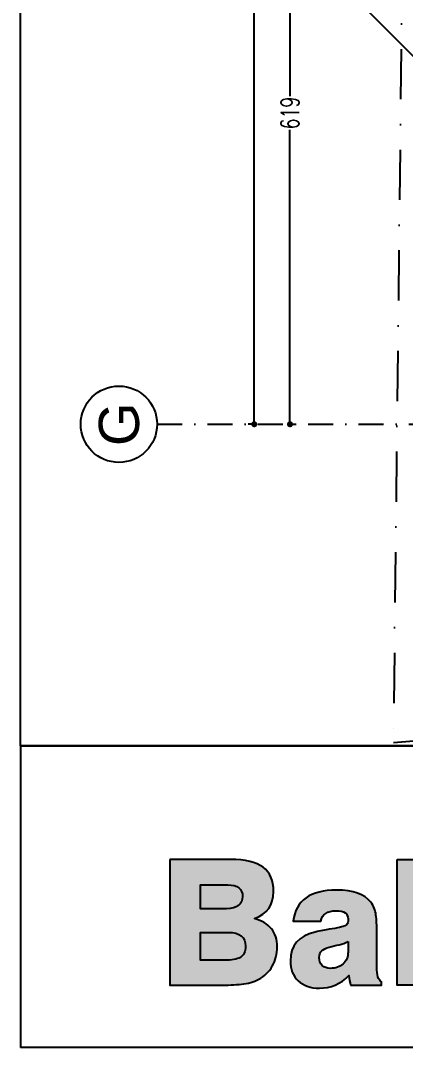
# Model space of a CAD drawing. Extents: x 58467 to 79089, y -33726 to -17391.
# Drawn here: x 68467 to 68851, y -21926 to -20905 of the extents above; entities that cross this region are included whole.
import ezdxf
from ezdxf.enums import TextEntityAlignment as Align

# ---------------------------------------------------------------- set-up
doc = ezdxf.new("R2010")
doc.units = 0
doc.header["$LTSCALE"] = 100
doc.linetypes.add('DASHDOT', pattern=[1, 0.5, -0.25, 0, -0.25])
doc.linetypes.add('DASHDOT2', pattern=[0.5, 0.25, -0.125, 0, -0.125])
for name, color, linetype in [('BA_axis', 5, 'DASHDOT2'), ('BA_dim_ext', 185, 'Continuous'), ('BA_env_bound', 10, 'DASHDOT'), ('BA_layout', 11, 'Continuous'), ('Kompozit', 122, 'Continuous')]:
    doc.layers.add(name, color=color, linetype=linetype)
doc.styles.add('dim', font='simplex.shx', dxfattribs={"width": 0.7})
doc.styles.add('text1', font='arial.ttf', dxfattribs={"height": 20})
doc.dimstyles.new('1_100', dxfattribs={"dimtxt": 8, "dimasz": 3, "dimexe": 6, "dimexo": 0, "dimgap": 2, "dimtad": 0, "dimdec": 1, "dimzin": 11, "dimtxsty": 'dim', "dimblk": 'DOT', "dimcen": 0, "dimdle": 1.25, "dimclrt": 256, "dimadec": 0, "dimazin": 0, "dimtfac": 1.25, "dimtdec": 1, "dimtix": 1, "dimtofl": 0, "dimtmove": 1, "dimatfit": 3, "dimldrblk": 'DOT', "dimfxl": 20, "dimfxlon": 1, "dimtolj": 1, "dimtzin": 0, "dimarcsym": 0})

# ---------------------------------------------------------------- blocks, each defined once
blk = doc.blocks.new('*U176')
blk.add_line((0, 0), (0, -696))
at = {"linetype": 'Continuous'}
blk.add_circle((0, 38), 38, dxfattribs=at)
at = {"linetype": 'Continuous', "style": 'text1'}
blk.add_attdef('1', text='', height=40, dxfattribs=at).set_placement((0, 38), align=Align.MIDDLE)
blk = doc.blocks.new('AXIS')
at = {"layer": 'BA_axis', "rotation": 90}
blk.add_blockref('*U176', (56.4, -33754.3), dxfattribs=at).add_auto_attribs({'1': 'G'})
blk = doc.blocks.new('_Dot')
at = {"color": 0, "linetype": 'ByBlock', "lineweight": -2}
blk.add_line((-0.5, 0), (-1, 0), dxfattribs=at)
at = {"color": 0, "linetype": 'ByBlock', "const_width": 0.5}
blk.add_lwpolyline([(-0.25, 0, 1), (0.25, 0, 1)], format="xyb", close=True, dxfattribs=at)
blk = doc.blocks.new('*D21')
at = {"layer": 'BA_dim_ext', "color": 0, "lineweight": -2, "transparency": 16777216}
for p, q in [((188.7, -33135.3), (182.7, -33135.3)), ((188.7, -33141.3), (188.7, -33428.1)), ((188.7, -33748.3), (188.7, -33461.5)), ((188.7, -33754.3), (194.7, -33754.3))]:
    blk.add_line(p, q, dxfattribs=at)
at = {"layer": 'DEFPOINTS', "color": 0, "transparency": 16777216}
for p in [(188.7, -33135.3), (188.7, -33135.3), (188.7, -33754.3)]:
    blk.add_point(p, dxfattribs=at)
at = {"layer": 'BA_dim_ext', "color": 0, "lineweight": -2, "transparency": 16777216, "xscale": 6, "yscale": 6, "zscale": 6}
for p, rotation in [((188.7, -33135.3), 90), ((188.7, -33754.3), 270)]:
    blk.add_blockref('_Dot', p, dxfattribs=dict(at, rotation=rotation))
at = {"layer": 'BA_dim_ext', "color": 2, "transparency": 16777216, "insert": (188.7, -33444.8), "char_height": 18, "attachment_point": 5, "rotation": 90, "style": 'dim'}
blk.add_mtext('\\A1;619', dxfattribs=at)
blk = doc.blocks.new('*D27')
at = {"layer": 'BA_dim_ext', "color": 0, "lineweight": -2, "transparency": 16777216}
for p, q in [((153.1, -31148.3), (147.1, -31148.3)), ((153.1, -31154.3), (153.1, -32427.4)), ((153.1, -33748.3), (153.1, -32475.2)), ((153.1, -33754.3), (147.1, -33754.3))]:
    blk.add_line(p, q, dxfattribs=at)
at = {"layer": 'DEFPOINTS', "color": 0, "transparency": 16777216}
for p in [(153.1, -31148.3), (153.1, -33754.3), (153.1, -33754.3)]:
    blk.add_point(p, dxfattribs=at)
at = {"layer": 'BA_dim_ext', "color": 0, "lineweight": -2, "transparency": 16777216, "xscale": 6, "yscale": 6, "zscale": 6}
for p, rotation in [((153.1, -31148.3), 90), ((153.1, -33754.3), 270)]:
    blk.add_blockref('_Dot', p, dxfattribs=dict(at, rotation=rotation))
at = {"layer": 'BA_dim_ext', "color": 2, "transparency": 16777216, "insert": (153.1, -32451.3), "char_height": 18, "attachment_point": 5, "rotation": 90, "style": 'dim'}
blk.add_mtext('\\A1;2606', dxfattribs=at)
blk = doc.blocks.new('logo')
at = {"true_color": 0x231f20}
h = blk.add_hatch(color=250, dxfattribs=at)
h.dxf.hatch_style = 1
edge = h.paths.add_edge_path()
edge.add_spline(control_points=[(-36.84, 10.17), (-36.84, 5.09), (-36.84, 0), (-36.84, 0), (-36.84, 0), (-36.84, 0), (-36.84, 0)], knot_values=[10.999756, 10.999756, 10.999756, 10.999756, 11.499746, 11.499746, 11.499746, 11.49999, 11.49999, 11.49999, 11.49999], degree=3, periodic=0)
edge.add_spline(control_points=[(-34.33, 0), (-33.86, 0), (-33.36, 0), (-32.87, 0)], knot_values=[10.50001, 10.50001, 10.50001, 10.50001, 10.625007, 10.625007, 10.625007, 10.625007], degree=3, periodic=0)
edge.add_spline(control_points=[(-30.13, 0), (-29.39, 0), (-28.89, 0), (-28.89, 0), (-27.48, 0), (-26.25, 0.05), (-25.2, 0.16)], knot_values=[9, 9, 9, 9, 9.250015, 9.250015, 9.250015, 10.250015, 10.250015, 10.250015, 10.250015], degree=3, periodic=0)
edge.add_spline(control_points=[(-25.2, 0.16), (-24.15, 0.26), (-23.22, 0.53), (-22.41, 0.96)], knot_values=[8, 8, 8, 8, 9, 9, 9, 9], degree=3, periodic=0)
edge.add_spline(control_points=[(-22.41, 0.96), (-21.47, 1.47), (-20.74, 2.18), (-20.22, 3.1)], knot_values=[7, 7, 7, 7, 8, 8, 8, 8], degree=3, periodic=0)
edge.add_spline(control_points=[(-20.22, 3.1), (-19.7, 4.01), (-19.44, 5.05), (-19.44, 6.2)], knot_values=[6, 6, 6, 6, 7, 7, 7, 7], degree=3, periodic=0)
edge.add_spline(control_points=[(-19.44, 6.2), (-19.44, 7.39), (-19.75, 8.37), (-20.37, 9.14)], knot_values=[5, 5, 5, 5, 6, 6, 6, 6], degree=3, periodic=0)
edge.add_spline(control_points=[(-20.37, 9.14), (-21, 9.91), (-21.9, 10.46), (-23.09, 10.78)], knot_values=[4, 4, 4, 4, 5, 5, 5, 5], degree=3, periodic=0)
edge.add_spline(control_points=[(-23.09, 10.78), (-21.05, 11.54), (-20.03, 12.99), (-20.03, 15.14)], knot_values=[3, 3, 3, 3, 4, 4, 4, 4], degree=3, periodic=0)
edge.add_spline(control_points=[(-20.03, 15.14), (-20.03, 16.95), (-20.6, 18.27), (-21.73, 19.1)], knot_values=[2, 2, 2, 2, 3, 3, 3, 3], degree=3, periodic=0)
edge.add_spline(control_points=[(-21.73, 19.1), (-22.86, 19.93), (-24.61, 20.35), (-26.97, 20.35)], knot_values=[1, 1, 1, 1, 2, 2, 2, 2], degree=3, periodic=0)
edge.add_spline(control_points=[(-26.97, 20.35), (-26.97, 20.35), (-36.84, 20.35), (-36.84, 20.35), (-36.84, 20.35), (-36.84, 15.26), (-36.84, 10.17)], knot_values=[11.49999, 11.49999, 11.49999, 11.49999, 12.49999, 12.49999, 12.49999, 13, 13, 13, 13], degree=3, periodic=0)
h = blk.add_hatch(color=250, dxfattribs=at)
h.dxf.hatch_style = 2
h.paths.add_polyline_path([(0, 20.35), (4.81, 20.35), (4.81, 9.85), (9.34, 15.03), (15.11, 15.03), (9.9, 9.28), (15.25, 0), (9.79, 0), (6.62, 5.94), (4.81, 4.05), (4.81, 0), (0, 0)])
h = blk.add_hatch(color=250, dxfattribs=at)
h.dxf.hatch_style = 1
edge = h.paths.add_edge_path()
edge.add_spline(control_points=[(-3.28, 2.94), (-3.28, 2.94), (-3.28, 8.63), (-3.28, 8.63), (-3.28, 9.67), (-3.33, 10.58), (-3.43, 11.36)], knot_values=[17, 17, 17, 17, 18, 18, 18, 19, 19, 19, 19], degree=3, periodic=0)
edge.add_spline(control_points=[(-3.43, 11.36), (-3.52, 12.14), (-3.8, 12.84), (-4.27, 13.44)], knot_values=[16, 16, 16, 16, 17, 17, 17, 17], degree=3, periodic=0)
edge.add_spline(control_points=[(-4.27, 13.44), (-5.29, 14.74), (-7.13, 15.39), (-9.79, 15.39)], knot_values=[15, 15, 15, 15, 16, 16, 16, 16], degree=3, periodic=0)
edge.add_spline(control_points=[(-9.79, 15.39), (-11.94, 15.39), (-13.6, 14.98), (-14.76, 14.16)], knot_values=[14, 14, 14, 14, 15, 15, 15, 15], degree=3, periodic=0)
edge.add_spline(control_points=[(-14.76, 14.16), (-15.92, 13.34), (-16.62, 12.07), (-16.87, 10.36)], knot_values=[13, 13, 13, 13, 14, 14, 14, 14], degree=3, periodic=0)
edge.add_spline(control_points=[(-16.87, 10.36), (-16.87, 10.36), (-12.34, 10.36), (-12.34, 10.36), (-12.13, 11.49), (-11.32, 12.05), (-9.9, 12.05)], knot_values=[11, 11, 11, 11, 12, 12, 12, 13, 13, 13, 13], degree=3, periodic=0)
edge.add_spline(control_points=[(-9.9, 12.05), (-8.6, 12.05), (-7.95, 11.61), (-7.95, 10.72)], knot_values=[10, 10, 10, 10, 11, 11, 11, 11], degree=3, periodic=0)
edge.add_spline(control_points=[(-7.95, 10.72), (-7.95, 10.72), (-7.95, 10.36), (-7.95, 10.36), (-7.95, 10.07), (-8.06, 9.86), (-8.29, 9.72)], knot_values=[8, 8, 8, 8, 9, 9, 9, 10, 10, 10, 10], degree=3, periodic=0)
edge.add_spline(control_points=[(-8.29, 9.72), (-8.52, 9.58), (-8.86, 9.46), (-9.31, 9.35)], knot_values=[7, 7, 7, 7, 8, 8, 8, 8], degree=3, periodic=0)
edge.add_spline(control_points=[(-9.31, 9.35), (-9.76, 9.25), (-10.32, 9.15), (-10.99, 9.05)], knot_values=[6, 6, 6, 6, 7, 7, 7, 7], degree=3, periodic=0)
edge.add_spline(control_points=[(-10.99, 9.05), (-11.66, 8.96), (-12.43, 8.81), (-13.3, 8.6)], knot_values=[5, 5, 5, 5, 6, 6, 6, 6], degree=3, periodic=0)
edge.add_spline(control_points=[(-13.3, 8.6), (-15.96, 7.98), (-17.29, 6.42), (-17.29, 3.93)], knot_values=[4, 4, 4, 4, 5, 5, 5, 5], degree=3, periodic=0)
edge.add_spline(control_points=[(-17.29, 3.93), (-17.29, 2.59), (-16.88, 1.52), (-16.04, 0.72)], knot_values=[3, 3, 3, 3, 4, 4, 4, 4], degree=3, periodic=0)
edge.add_spline(control_points=[(-16.04, 0.72), (-15.21, -0.08), (-14.06, -0.48), (-12.59, -0.48)], knot_values=[2, 2, 2, 2, 3, 3, 3, 3], degree=3, periodic=0)
edge.add_spline(control_points=[(-12.59, -0.48), (-10.76, -0.48), (-9.17, 0.2), (-7.81, 1.56)], knot_values=[1, 1, 1, 1, 2, 2, 2, 2], degree=3, periodic=0)
edge.add_spline(control_points=[(-7.81, 1.56), (-7.75, 1.01), (-7.67, 0.49), (-7.55, 0)], knot_values=[0, 0, 0, 0, 1, 1, 1, 1], degree=3, periodic=0)
edge.add_spline(control_points=[(-7.55, 0), (-7.55, 0), (-7.24, 0), (-6.77, 0)], knot_values=[21.749985, 21.749985, 21.749985, 21.749985, 22, 22, 22, 22], degree=3, periodic=0)
edge.add_spline(control_points=[(-6.77, 0), (-6.3, 0), (-5.68, 0), (-5.05, 0)], knot_values=[21.49999, 21.49999, 21.49999, 21.49999, 21.749985, 21.749985, 21.749985, 21.749985], degree=3, periodic=0)
edge.add_spline(control_points=[(-5.05, 0), (-4.74, 0), (-4.42, 0), (-4.13, 0)], knot_values=[21.374993, 21.374993, 21.374993, 21.374993, 21.49999, 21.49999, 21.49999, 21.49999], degree=3, periodic=0)
edge.add_spline(control_points=[(-4.13, 0), (-3.84, 0), (-3.56, 0), (-3.33, 0)], knot_values=[21.249995, 21.249995, 21.249995, 21.249995, 21.374993, 21.374993, 21.374993, 21.374993], degree=3, periodic=0)
edge.add_spline(control_points=[(-3.33, 0), (-3.21, 0), (-3.1, 0), (-3.01, 0)], knot_values=[21.187496, 21.187496, 21.187496, 21.187496, 21.249995, 21.249995, 21.249995, 21.249995], degree=3, periodic=0)
edge.add_spline(control_points=[(-3.01, 0), (-2.91, 0), (-2.83, 0), (-2.76, 0)], knot_values=[21.124997, 21.124997, 21.124997, 21.124997, 21.187496, 21.187496, 21.187496, 21.187496], degree=3, periodic=0)
edge.add_spline(control_points=[(-2.76, 0), (-2.73, 0), (-2.7, 0), (-2.67, 0)], knot_values=[21.093748, 21.093748, 21.093748, 21.093748, 21.124997, 21.124997, 21.124997, 21.124997], degree=3, periodic=0)
edge.add_spline(control_points=[(-2.67, 0), (-2.64, 0), (-2.62, 0), (-2.6, 0)], knot_values=[21.062499, 21.062499, 21.062499, 21.062499, 21.093748, 21.093748, 21.093748, 21.093748], degree=3, periodic=0)
edge.add_spline(control_points=[(-2.55, 0), (-2.55, 0), (-2.55, 0.57), (-2.55, 0.57)], knot_values=[20.00002, 20.00002, 20.00002, 20.00002, 21, 21, 21, 21], degree=3, periodic=0)
edge.add_spline(control_points=[(-2.55, 0.57), (-2.55, 0.57), (-2.55, 0.57), (-2.55, 0.57), (-3.04, 0.81), (-3.28, 1.6), (-3.28, 2.94)], knot_values=[19, 19, 19, 19, 19.00002, 19.00002, 19.00002, 20.00002, 20.00002, 20.00002, 20.00002], degree=3, periodic=0)
edge = h.paths.add_edge_path(flags=16)
edge.add_spline(control_points=[(-7.95, 7.07), (-7.95, 7.07), (-7.95, 6.64), (-7.95, 6.21)], knot_values=[8.5, 8.5, 8.5, 8.5, 9, 9, 9, 9], degree=3, periodic=0)
edge.add_spline(control_points=[(-7.95, 6.21), (-7.95, 5.78), (-7.95, 5.35), (-7.95, 5.35), (-7.95, 4.56), (-8.22, 3.92), (-8.74, 3.44)], knot_values=[7, 7, 7, 7, 7.5, 7.5, 7.5, 8.5, 8.5, 8.5, 8.5], degree=3, periodic=0)
edge.add_spline(control_points=[(-8.74, 3.44), (-9.27, 2.96), (-9.96, 2.72), (-10.81, 2.72)], knot_values=[6, 6, 6, 6, 7, 7, 7, 7], degree=3, periodic=0)
edge.add_spline(control_points=[(-10.81, 2.72), (-11.36, 2.72), (-11.8, 2.88), (-12.13, 3.21)], knot_values=[5, 5, 5, 5, 6, 6, 6, 6], degree=3, periodic=0)
edge.add_spline(control_points=[(-12.13, 3.21), (-12.46, 3.54), (-12.62, 3.97), (-12.62, 4.5)], knot_values=[4, 4, 4, 4, 5, 5, 5, 5], degree=3, periodic=0)
edge.add_spline(control_points=[(-12.62, 4.5), (-12.62, 4.95), (-12.49, 5.31), (-12.22, 5.56)], knot_values=[3, 3, 3, 3, 4, 4, 4, 4], degree=3, periodic=0)
edge.add_spline(control_points=[(-12.22, 5.56), (-11.96, 5.82), (-11.55, 6.02), (-11.01, 6.17)], knot_values=[2, 2, 2, 2, 3, 3, 3, 3], degree=3, periodic=0)
edge.add_spline(control_points=[(-11.01, 6.17), (-10.46, 6.32), (-9.92, 6.44), (-9.39, 6.54)], knot_values=[1, 1, 1, 1, 2, 2, 2, 2], degree=3, periodic=0)
edge.add_spline(control_points=[(-9.39, 6.54), (-8.87, 6.63), (-8.39, 6.81), (-7.95, 7.07)], knot_values=[0, 0, 0, 0, 1, 1, 1, 1], degree=3, periodic=0)
blk.add_lwpolyline([(0, 20.35), (4.81, 20.35), (4.81, 9.85), (9.34, 15.03), (15.11, 15.03), (9.9, 9.28), (15.25, 0), (9.79, 0), (6.62, 5.94), (4.81, 4.05), (4.81, 0), (0, 0)], close=True)
for points, knots in [([(-36.84, 20.35), (-36.84, 20.35), (-26.97, 20.35), (-26.97, 20.35), (-24.61, 20.35), (-22.86, 19.93), (-21.73, 19.1), (-20.6, 18.27), (-20.03, 16.95), (-20.03, 15.14), (-20.03, 12.99), (-21.05, 11.54), (-23.09, 10.78), (-21.9, 10.46), (-21, 9.91), (-20.37, 9.14), (-19.75, 8.37), (-19.44, 7.39), (-19.44, 6.2), (-19.44, 5.05), (-19.7, 4.01), (-20.22, 3.1), (-20.74, 2.18), (-21.47, 1.47), (-22.41, 0.96), (-23.22, 0.53), (-24.15, 0.26), (-25.2, 0.16), (-26.25, 0.05), (-27.48, 0), (-28.89, 0), (-28.89, 0), (-36.84, 0), (-36.84, 0), (-36.84, 0), (-36.84, 20.35), (-36.84, 20.35)], [0, 0, 0, 0, 1, 1, 1, 2, 2, 2, 3, 3, 3, 4, 4, 4, 5, 5, 5, 6, 6, 6, 7, 7, 7, 8, 8, 8, 9, 9, 9, 10, 10, 10, 11, 11, 11, 12, 12, 12, 12]), ([(-27.67, 12.39), (-25.92, 12.39), (-25.04, 13.05), (-25.04, 14.37), (-25.04, 15.62), (-25.84, 16.24), (-27.45, 16.24), (-27.45, 16.24), (-31.86, 16.24), (-31.86, 16.24), (-31.86, 16.24), (-31.86, 12.39), (-31.86, 12.39), (-31.86, 12.39), (-27.67, 12.39), (-27.67, 12.39)], [0, 0, 0, 0, 1, 1, 1, 2, 2, 2, 3, 3, 3, 4, 4, 4, 5, 5, 5, 5]), ([(-7.55, 0), (-7.67, 0.49), (-7.75, 1.01), (-7.81, 1.56), (-9.17, 0.2), (-10.76, -0.48), (-12.59, -0.48), (-14.06, -0.48), (-15.21, -0.08), (-16.04, 0.72), (-16.88, 1.52), (-17.29, 2.59), (-17.29, 3.93), (-17.29, 6.42), (-15.96, 7.98), (-13.3, 8.6), (-12.43, 8.81), (-11.66, 8.96), (-10.99, 9.05), (-10.32, 9.15), (-9.76, 9.25), (-9.31, 9.35), (-8.86, 9.46), (-8.52, 9.58), (-8.29, 9.72), (-8.06, 9.86), (-7.95, 10.07), (-7.95, 10.36), (-7.95, 10.36), (-7.95, 10.72), (-7.95, 10.72), (-7.95, 11.61), (-8.6, 12.05), (-9.9, 12.05), (-11.32, 12.05), (-12.13, 11.49), (-12.34, 10.36), (-12.34, 10.36), (-16.87, 10.36), (-16.87, 10.36), (-16.62, 12.07), (-15.92, 13.34), (-14.76, 14.16), (-13.6, 14.98), (-11.94, 15.39), (-9.79, 15.39), (-7.13, 15.39), (-5.29, 14.74), (-4.27, 13.44), (-3.8, 12.84), (-3.52, 12.14), (-3.43, 11.36), (-3.33, 10.58), (-3.28, 9.67), (-3.28, 8.63), (-3.28, 8.63), (-3.28, 2.94), (-3.28, 2.94), (-3.28, 1.6), (-3.04, 0.81), (-2.55, 0.57), (-2.55, 0.57), (-2.55, 0), (-2.55, 0), (-2.55, 0), (-7.55, 0), (-7.55, 0)], [0, 0, 0, 0, 1, 1, 1, 2, 2, 2, 3, 3, 3, 4, 4, 4, 5, 5, 5, 6, 6, 6, 7, 7, 7, 8, 8, 8, 9, 9, 9, 10, 10, 10, 11, 11, 11, 12, 12, 12, 13, 13, 13, 14, 14, 14, 15, 15, 15, 16, 16, 16, 17, 17, 17, 18, 18, 18, 19, 19, 19, 20, 20, 20, 21, 21, 21, 22, 22, 22, 22]), ([(-27.93, 4.05), (-26.8, 4.05), (-25.95, 4.2), (-25.4, 4.51), (-24.84, 4.82), (-24.56, 5.42), (-24.56, 6.31), (-24.56, 7.8), (-25.5, 8.55), (-27.39, 8.55), (-27.39, 8.55), (-31.86, 8.55), (-31.86, 8.55), (-31.86, 8.55), (-31.86, 4.05), (-31.86, 4.05), (-31.86, 4.05), (-27.93, 4.05), (-27.93, 4.05)], [0, 0, 0, 0, 1, 1, 1, 2, 2, 2, 3, 3, 3, 4, 4, 4, 5, 5, 5, 6, 6, 6, 6]), ([(-7.95, 7.07), (-8.39, 6.81), (-8.87, 6.63), (-9.39, 6.54), (-9.92, 6.44), (-10.46, 6.32), (-11.01, 6.17), (-11.55, 6.02), (-11.96, 5.82), (-12.22, 5.56), (-12.49, 5.31), (-12.62, 4.95), (-12.62, 4.5), (-12.62, 3.97), (-12.46, 3.54), (-12.13, 3.21), (-11.8, 2.88), (-11.36, 2.72), (-10.81, 2.72), (-9.96, 2.72), (-9.27, 2.96), (-8.74, 3.44), (-8.22, 3.92), (-7.95, 4.56), (-7.95, 5.35), (-7.95, 5.35), (-7.95, 7.07), (-7.95, 7.07)], [0, 0, 0, 0, 1, 1, 1, 2, 2, 2, 3, 3, 3, 4, 4, 4, 5, 5, 5, 6, 6, 6, 7, 7, 7, 8, 8, 8, 9, 9, 9, 9])]:
    blk.add_open_spline(points, degree=3, knots=knots)
blk = doc.blocks.new('A$C56216D09')
at = {"layer": 'Kompozit'}
blk.add_lwpolyline([(0.6, -2176.2), (93.2, -2137.9), (214.6, -2259.3), (149.1, -2324.8)], close=True, dxfattribs=at)
blk = doc.blocks.new('OLCU')
at = {"layer": 'BA_dim_ext'}
for base, p1, p2, picture, middle in [((153.08, -33754.27), (153.08, -31148.27), (153.08, -33754.27), '*D27', (153.08, -32451.27)), ((188.73, -33135.27), (188.73, -33754.27), (188.73, -33135.27), '*D21', (188.73, -33444.77))]:
    dim = blk.add_linear_dim(base=base, p1=p1, p2=p2, angle=90, dimstyle='1_100', override={"dimfxl": 2}, dxfattribs=at)
    dim.commit()
    dim.dimension.update_dxf_attribs({"geometry": picture, "text_midpoint": middle})

msp = doc.modelspace()

# ---------------------------------------------------------------- linework, layer by layer
for p, q in [((68467.37, -21626.03), (72992.16, -21626.03)), ((68467.37, -21626.03), (68467.37, -21926.03)), ((69794.84, -21926.03), (68467.37, -21926.03))]:
    msp.add_line(p, q)
at = {"layer": 'BA_env_bound'}
msp.add_lwpolyline([(70866.98, -18935.41), (70878.3, -18760.77), (68872.44, -18630.75), (68838.53, -21622.66), (70882.1, -21460.43)], dxfattribs=at)
at = {"layer": 'BA_layout'}
msp.add_lwpolyline([(68467.37, -21626.03), (68467.37, -18260.87), (72991.86, -18260.87), (72991.86, -21626.03)], close=True, dxfattribs=at)

# ---------------------------------------------------------------- block references
msp.add_blockref('A$C56216D09', (68728.36, -18634.53, -1.31))
at = {"xscale": 6.144, "yscale": 6.144, "zscale": 6.144}
msp.add_blockref('logo', (68842.28, -21864.1), dxfattribs=at)
at = {"layer": 'BA_axis'}
msp.add_blockref('AXIS', (68546.93, 12448.2), dxfattribs=at)
at = {"layer": 'BA_dim_ext'}
msp.add_blockref('OLCU', (68546.93, 12448.2), dxfattribs=at)

doc.saveas('drawing.dxf')
